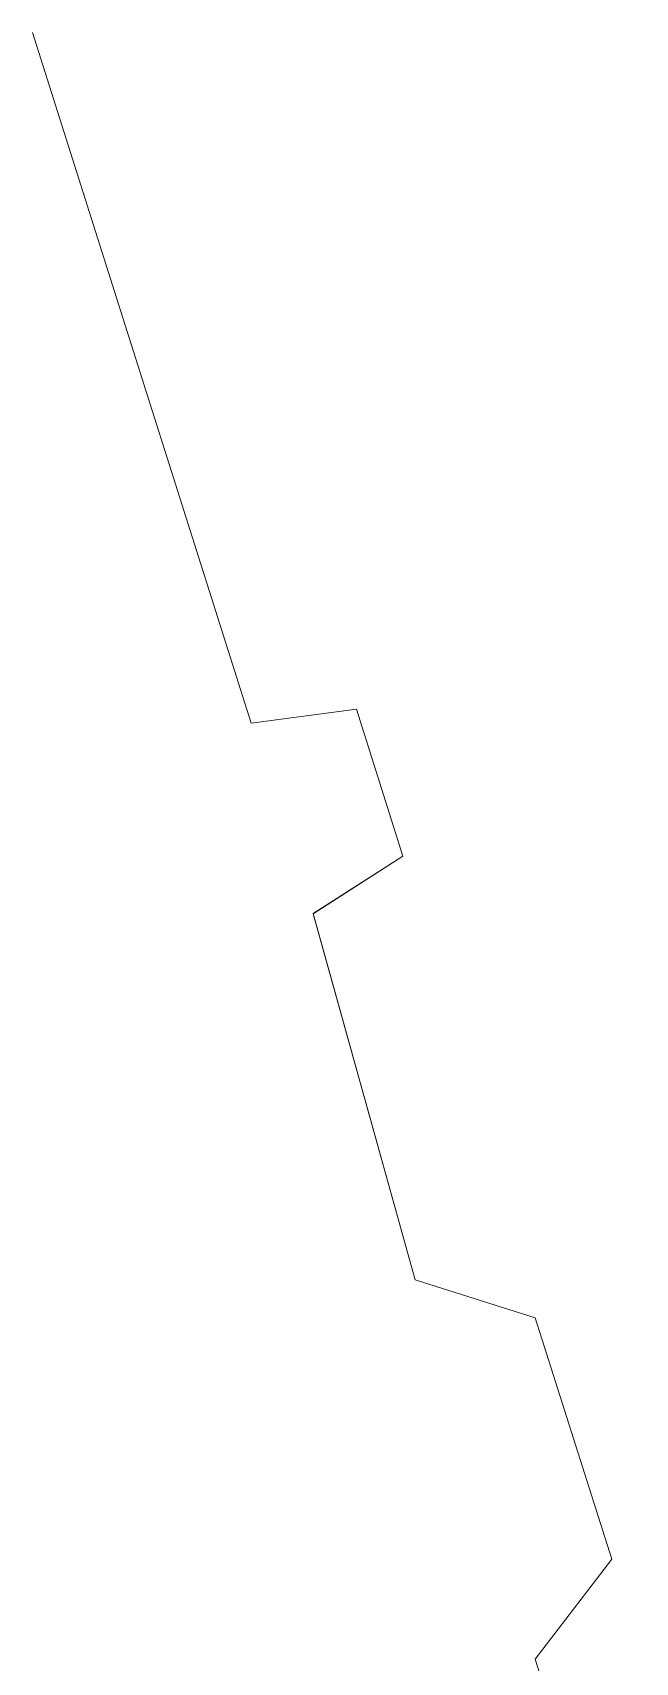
# Model space of a CAD drawing. Header units: millimetres. Extents: x -22837581 to 27604683, y -3494857 to 33598159.
# Drawn here: x 23654873 to 26465355, y 11629167 to 19219382 of the extents above; entities that cross this region are included whole.
import ezdxf

# ---------------------------------------------------------------- set-up
doc = ezdxf.new("R2010")
doc.units = ezdxf.units.MM
doc.layers.add('A-WALL', color=2, linetype='Continuous', lineweight=9)

msp = doc.modelspace()

# ---------------------------------------------------------------- meshes
at = {"layer": 'A-WALL'}
mesh = msp.add_polyface(dxfattribs=at)
corners = [(23655007, 19219382, -1392613), (24673996, 16002995, -1392613), (24673855, 16002978, -1392613), (23654873, 19219339, -1392613)]
mesh.append_faces([[corners[k] for k in face] for face in [(0, 1, 2, 3)]])
mesh = msp.add_polyface(dxfattribs=at)
corners = [(23655007, 19219382, 1317387), (23655007, 19219382, -1392613), (23654873, 19219339, -1392613), (23654873, 19219339, 1317387)]
mesh.append_faces([[corners[k] for k in face] for face in [(0, 1, 2, 3)]])
mesh = msp.add_polyface(dxfattribs=at)
corners = [(24673996, 16002995, 1317387), (23655007, 19219382, 1317387), (23654873, 19219339, 1317387), (24673855, 16002978, 1317387)]
mesh.append_faces([[corners[k] for k in face] for face in [(3, 0, 1, 2)]])
mesh = msp.add_polyface(dxfattribs=at)
corners = [(24673855, 16002978, -1392613), (24673855, 16002978, 1317387), (23654873, 19219339, 1317387), (23654873, 19219339, -1392613)]
mesh.append_faces([[corners[k] for k in face] for face in [(2, 3, 0, 1)]])
mesh = msp.add_polyface(dxfattribs=at)
corners = [(24673855, 16002978, -1392613), (24673855, 16002978, 1317387), (23654873, 19219339, 1317387), (23654873, 19219339, -1392613)]
mesh.append_faces([[corners[k] for k in face] for face in [(2, 3, 0, 1)]])
mesh = msp.add_polyface(dxfattribs=at)
corners = [(24673996, 16002995, -1392613), (23655007, 19219382, -1392613), (23655007, 19219382, 1317387), (24673996, 16002995, 1317387)]
mesh.append_faces([[corners[k] for k in face] for face in [(2, 3, 0, 1)]])
mesh = msp.add_polyface(dxfattribs=at)
corners = [(24673996, 16002995, -1392613), (23655007, 19219382, -1392613), (23655007, 19219382, 1317387), (24673996, 16002995, 1317387)]
mesh.append_faces([[corners[k] for k in face] for face in [(2, 3, 0, 1)]])
mesh = msp.add_polyface(dxfattribs=at)
corners = [(25164531, 16068263, -1392613), (24673996, 16002995, -1392613), (24673855, 16002978, -1392613), (24673855, 16002978, 1317387), (24673996, 16002995, 1317387), (25164531, 16068263, 1317387)]
mesh.append_faces([[corners[k] for k in face] for face in [(2, 3, 4, 1)]], dxfattribs={"vtx2": -1})
mesh.append_faces([[corners[k] for k in face] for face in [(4, 5, 0, 1)]], dxfattribs={"vtx3": -1})
mesh = msp.add_polyface(dxfattribs=at)
corners = [(25164531, 16068263, -1392613), (24673996, 16002995, -1392613), (24673855, 16002978, -1392613), (24673855, 16002978, 1317387), (24673996, 16002995, 1317387), (25164531, 16068263, 1317387)]
mesh.append_faces([[corners[k] for k in face] for face in [(2, 3, 4, 1)]], dxfattribs={"vtx2": -1})
mesh.append_faces([[corners[k] for k in face] for face in [(4, 5, 0, 1)]], dxfattribs={"vtx3": -1})
mesh = msp.add_polyface(dxfattribs=at)
corners = [(24673855, 16002978, -1392613), (24673996, 16002995, -1392613), (25164531, 16068263, -1392613), (25164574, 16068127, -1392613), (24673898, 16002842, -1392613)]
mesh.append_faces([[corners[k] for k in face] for face in [(0, 1, 4), (3, 4, 1, 2)]], dxfattribs={"vtx1": -1})
mesh = msp.add_polyface(dxfattribs=at)
corners = [(25164531, 16068263, 1317387), (24673996, 16002995, 1317387), (24673855, 16002978, 1317387), (24673898, 16002842, 1317387), (25164574, 16068127, 1317387)]
mesh.append_faces([[corners[k] for k in face] for face in [(1, 2, 3), (4, 0, 1, 3)]], dxfattribs={"vtx2": -1})
mesh = msp.add_polyface(dxfattribs=at)
corners = [(25164574, 16068127, -1392613), (25164574, 16068127, 1317387), (24673898, 16002842, 1317387), (24673898, 16002842, -1392613)]
mesh.append_faces([[corners[k] for k in face] for face in [(2, 3, 0, 1)]])
mesh = msp.add_polyface(dxfattribs=at)
corners = [(25164574, 16068127, -1392613), (25164574, 16068127, 1317387), (24673898, 16002842, 1317387), (24673898, 16002842, -1392613)]
mesh.append_faces([[corners[k] for k in face] for face in [(2, 3, 0, 1)]])
mesh = msp.add_polyface(dxfattribs=at)
corners = [(25164671, 16068282, -1392613), (25381510, 15383842, -1392613), (25381389, 15383763, -1392613), (25164574, 16068127, -1392613), (25164531, 16068263, -1392613)]
mesh.append_faces([[corners[k] for k in face] for face in [(0, 1, 3, 4), (2, 3, 1)]], dxfattribs={"vtx1": -1})
mesh = msp.add_polyface(dxfattribs=at)
corners = [(25381510, 15383842, 1317387), (25164671, 16068282, 1317387), (25164531, 16068263, 1317387), (25164574, 16068127, 1317387), (25381389, 15383763, 1317387)]
mesh.append_faces([[corners[k] for k in face] for face in [(0, 1, 3, 4), (2, 3, 1)]], dxfattribs={"vtx1": -1})
mesh = msp.add_polyface(dxfattribs=at)
corners = [(25164671, 16068282, 1317387), (25164671, 16068282, -1392613), (25164531, 16068263, -1392613), (25164531, 16068263, 1317387)]
mesh.append_faces([[corners[k] for k in face] for face in [(0, 1, 2, 3)]])
mesh = msp.add_polyface(dxfattribs=at)
corners = [(25164671, 16068282, 1317387), (25164671, 16068282, -1392613), (25164531, 16068263, -1392613), (25164531, 16068263, 1317387)]
mesh.append_faces([[corners[k] for k in face] for face in [(0, 1, 2, 3)]])
mesh = msp.add_polyface(dxfattribs=at)
corners = [(25381389, 15383763, -1392613), (25381389, 15383763, 1317387), (25164574, 16068127, 1317387), (25164531, 16068263, 1317387), (25164531, 16068263, -1392613), (25164574, 16068127, -1392613)]
mesh.append_faces([[corners[k] for k in face] for face in [(0, 1, 2, 5)]], dxfattribs={"vtx2": -1})
mesh.append_faces([[corners[k] for k in face] for face in [(2, 3, 4, 5)]], dxfattribs={"vtx3": -1})
mesh = msp.add_polyface(dxfattribs=at)
corners = [(25381389, 15383763, -1392613), (25381389, 15383763, 1317387), (25164574, 16068127, 1317387), (25164531, 16068263, 1317387), (25164531, 16068263, -1392613), (25164574, 16068127, -1392613)]
mesh.append_faces([[corners[k] for k in face] for face in [(0, 1, 2, 5)]], dxfattribs={"vtx2": -1})
mesh.append_faces([[corners[k] for k in face] for face in [(2, 3, 4, 5)]], dxfattribs={"vtx3": -1})
mesh = msp.add_polyface(dxfattribs=at)
corners = [(25164531, 16068263, -1392613), (25164531, 16068263, 1317387), (25164574, 16068127, 1317387), (25164574, 16068127, -1392613)]
mesh.append_faces([[corners[k] for k in face] for face in [(3, 0, 1, 2)]])
mesh = msp.add_polyface(dxfattribs=at)
corners = [(25381510, 15383842, -1392613), (25164671, 16068282, -1392613), (25164671, 16068282, 1317387), (25381510, 15383842, 1317387)]
mesh.append_faces([[corners[k] for k in face] for face in [(2, 3, 0, 1)]])
mesh = msp.add_polyface(dxfattribs=at)
corners = [(25381510, 15383842, -1392613), (25164671, 16068282, -1392613), (25164671, 16068282, 1317387), (25381510, 15383842, 1317387)]
mesh.append_faces([[corners[k] for k in face] for face in [(2, 3, 0, 1)]])
mesh = msp.add_polyface(dxfattribs=at)
corners = [(24673996, 16002995, -1392613), (24673996, 16002995, 1317387), (24673855, 16002978, 1317387), (24673855, 16002978, -1392613)]
mesh.append_faces([[corners[k] for k in face] for face in [(3, 0, 1, 2)]])
mesh = msp.add_polyface(dxfattribs=at)
corners = [(24673855, 16002978, 1317387), (24673855, 16002978, -1392613), (24673898, 16002842, -1392613), (24673898, 16002842, 1317387)]
mesh.append_faces([[corners[k] for k in face] for face in [(0, 1, 2, 3)]])
mesh = msp.add_polyface(dxfattribs=at)
corners = [(24673855, 16002978, 1317387), (24673855, 16002978, -1392613), (24673898, 16002842, -1392613), (24673898, 16002842, 1317387)]
mesh.append_faces([[corners[k] for k in face] for face in [(0, 1, 2, 3)]])
mesh = msp.add_polyface(dxfattribs=at)
corners = [(24962715, 15116229, -1392613), (24962715, 15116229, 1317387), (25381389, 15383763, 1317387), (25381510, 15383842, 1317387), (25381510, 15383842, -1392613), (25381389, 15383763, -1392613)]
mesh.append_faces([[corners[k] for k in face] for face in [(2, 3, 4, 5), (5, 0, 1, 2)]], dxfattribs={"vtx3": -1})
mesh = msp.add_polyface(dxfattribs=at)
corners = [(24962715, 15116229, -1392613), (24962715, 15116229, 1317387), (25381389, 15383763, 1317387), (25381510, 15383842, 1317387), (25381510, 15383842, -1392613), (25381389, 15383763, -1392613)]
mesh.append_faces([[corners[k] for k in face] for face in [(2, 3, 4, 5), (5, 0, 1, 2)]], dxfattribs={"vtx3": -1})
mesh = msp.add_polyface(dxfattribs=at)
corners = [(25381556, 15383704, -1392613), (24962756, 15116088, -1392613), (24962715, 15116229, -1392613), (25381389, 15383763, -1392613), (25381510, 15383842, -1392613)]
mesh.append_faces([[corners[k] for k in face] for face in [(3, 0, 1, 2)]], dxfattribs={"vtx0": -1})
mesh.append_faces([[corners[k] for k in face] for face in [(3, 4, 0)]], dxfattribs={"vtx2": -1})
mesh = msp.add_polyface(dxfattribs=at)
corners = [(24962756, 15116088, 1317387), (25381556, 15383704, 1317387), (25381510, 15383842, 1317387), (25381389, 15383763, 1317387), (24962715, 15116229, 1317387)]
mesh.append_faces([[corners[k] for k in face] for face in [(0, 1, 3, 4), (2, 3, 1)]], dxfattribs={"vtx1": -1})
mesh = msp.add_polyface(dxfattribs=at)
corners = [(24962756, 15116088, -1392613), (25381556, 15383704, -1392613), (25381556, 15383704, 1317387), (24962756, 15116088, 1317387)]
mesh.append_faces([[corners[k] for k in face] for face in [(3, 0, 1, 2)]])
mesh = msp.add_polyface(dxfattribs=at)
corners = [(24962756, 15116088, -1392613), (25381556, 15383704, -1392613), (25381556, 15383704, 1317387), (24962756, 15116088, 1317387)]
mesh.append_faces([[corners[k] for k in face] for face in [(3, 0, 1, 2)]])
mesh = msp.add_polyface(dxfattribs=at)
corners = [(25381510, 15383842, -1392613), (25381510, 15383842, 1317387), (25381389, 15383763, 1317387), (25381389, 15383763, -1392613)]
mesh.append_faces([[corners[k] for k in face] for face in [(3, 0, 1, 2)]])
mesh = msp.add_polyface(dxfattribs=at)
corners = [(25381556, 15383704, 1317387), (25381556, 15383704, -1392613), (25381510, 15383842, -1392613), (25381510, 15383842, 1317387)]
mesh.append_faces([[corners[k] for k in face] for face in [(0, 1, 2, 3)]])
mesh = msp.add_polyface(dxfattribs=at)
corners = [(25381556, 15383704, 1317387), (25381556, 15383704, -1392613), (25381510, 15383842, -1392613), (25381510, 15383842, 1317387)]
mesh.append_faces([[corners[k] for k in face] for face in [(0, 1, 2, 3)]])
mesh = msp.add_polyface(dxfattribs=at)
corners = [(24962715, 15116229, -1392613), (24962756, 15116088, -1392613), (25438358, 13410238, -1392613), (25438198, 13410288, -1392613), (24962594, 15116150, -1392613)]
mesh.append_faces([[corners[k] for k in face] for face in [(1, 4, 0)]], dxfattribs={"vtx0": -1})
mesh.append_faces([[corners[k] for k in face] for face in [(1, 2, 3, 4)]], dxfattribs={"vtx3": -1})
mesh = msp.add_polyface(dxfattribs=at)
corners = [(25438358, 13410238, 1317387), (24962756, 15116088, 1317387), (24962715, 15116229, 1317387), (24962594, 15116150, 1317387), (25438198, 13410288, 1317387)]
mesh.append_faces([[corners[k] for k in face] for face in [(3, 1, 2)]], dxfattribs={"vtx0": -1})
mesh.append_faces([[corners[k] for k in face] for face in [(4, 0, 1, 3)]], dxfattribs={"vtx2": -1})
mesh = msp.add_polyface(dxfattribs=at)
corners = [(24962715, 15116229, 1317387), (24962715, 15116229, -1392613), (24962594, 15116150, -1392613), (24962594, 15116150, 1317387)]
mesh.append_faces([[corners[k] for k in face] for face in [(0, 1, 2, 3)]])
mesh = msp.add_polyface(dxfattribs=at)
corners = [(24962715, 15116229, 1317387), (24962715, 15116229, -1392613), (24962594, 15116150, -1392613), (24962594, 15116150, 1317387)]
mesh.append_faces([[corners[k] for k in face] for face in [(0, 1, 2, 3)]])
mesh = msp.add_polyface(dxfattribs=at)
corners = [(25438198, 13410288, -1392613), (25438198, 13410288, 1317387), (24962594, 15116150, 1317387), (24962594, 15116150, -1392613)]
mesh.append_faces([[corners[k] for k in face] for face in [(2, 3, 0, 1)]])
mesh = msp.add_polyface(dxfattribs=at)
corners = [(25438198, 13410288, -1392613), (25438198, 13410288, 1317387), (24962594, 15116150, 1317387), (24962594, 15116150, -1392613)]
mesh.append_faces([[corners[k] for k in face] for face in [(2, 3, 0, 1)]])
mesh = msp.add_polyface(dxfattribs=at)
corners = [(25438358, 13410238, -1392613), (24962756, 15116088, -1392613), (24962715, 15116229, -1392613), (24962715, 15116229, 1317387), (24962756, 15116088, 1317387), (25438358, 13410238, 1317387)]
mesh.append_faces([[corners[k] for k in face] for face in [(2, 3, 4, 1)]], dxfattribs={"vtx2": -1})
mesh.append_faces([[corners[k] for k in face] for face in [(4, 5, 0, 1)]], dxfattribs={"vtx3": -1})
mesh = msp.add_polyface(dxfattribs=at)
corners = [(25438358, 13410238, -1392613), (24962756, 15116088, -1392613), (24962715, 15116229, -1392613), (24962715, 15116229, 1317387), (24962756, 15116088, 1317387), (25438358, 13410238, 1317387)]
mesh.append_faces([[corners[k] for k in face] for face in [(2, 3, 4, 1)]], dxfattribs={"vtx2": -1})
mesh.append_faces([[corners[k] for k in face] for face in [(4, 5, 0, 1)]], dxfattribs={"vtx3": -1})
mesh = msp.add_polyface(dxfattribs=at)
corners = [(24962756, 15116088, -1392613), (24962756, 15116088, 1317387), (24962715, 15116229, 1317387), (24962715, 15116229, -1392613)]
mesh.append_faces([[corners[k] for k in face] for face in [(0, 1, 2, 3)]])
mesh = msp.add_polyface(dxfattribs=at)
corners = [(25998452, 13234487, -1392613), (25438358, 13410238, -1392613), (25438198, 13410288, -1392613), (25438198, 13410288, 1317387), (25438358, 13410238, 1317387), (25998452, 13234487, 1317387)]
mesh.append_faces([[corners[k] for k in face] for face in [(3, 4, 1, 2)]], dxfattribs={"vtx1": -1})
mesh.append_faces([[corners[k] for k in face] for face in [(5, 0, 1, 4)]], dxfattribs={"vtx2": -1})
mesh = msp.add_polyface(dxfattribs=at)
corners = [(25998452, 13234487, -1392613), (25438358, 13410238, -1392613), (25438198, 13410288, -1392613), (25438198, 13410288, 1317387), (25438358, 13410238, 1317387), (25998452, 13234487, 1317387)]
mesh.append_faces([[corners[k] for k in face] for face in [(3, 4, 1, 2)]], dxfattribs={"vtx1": -1})
mesh.append_faces([[corners[k] for k in face] for face in [(5, 0, 1, 4)]], dxfattribs={"vtx2": -1})
mesh = msp.add_polyface(dxfattribs=at)
corners = [(25438198, 13410288, -1392613), (25438358, 13410238, -1392613), (25998452, 13234487, -1392613), (25998504, 13234326, -1392613), (25438244, 13410127, -1392613)]
mesh.append_faces([[corners[k] for k in face] for face in [(4, 2, 3)]], dxfattribs={"vtx0": -1})
mesh.append_faces([[corners[k] for k in face] for face in [(1, 2, 4, 0)]], dxfattribs={"vtx1": -1})
mesh = msp.add_polyface(dxfattribs=at)
corners = [(25998452, 13234487, 1317387), (25438358, 13410238, 1317387), (25438198, 13410288, 1317387), (25438244, 13410127, 1317387), (25998504, 13234326, 1317387)]
mesh.append_faces([[corners[k] for k in face] for face in [(3, 1, 2)]], dxfattribs={"vtx0": -1})
mesh.append_faces([[corners[k] for k in face] for face in [(0, 1, 3, 4)]], dxfattribs={"vtx1": -1})
mesh = msp.add_polyface(dxfattribs=at)
corners = [(25438198, 13410288, 1317387), (25438198, 13410288, -1392613), (25438244, 13410127, -1392613), (25438244, 13410127, 1317387)]
mesh.append_faces([[corners[k] for k in face] for face in [(0, 1, 2, 3)]])
mesh = msp.add_polyface(dxfattribs=at)
corners = [(25438198, 13410288, 1317387), (25438198, 13410288, -1392613), (25438244, 13410127, -1392613), (25438244, 13410127, 1317387)]
mesh.append_faces([[corners[k] for k in face] for face in [(0, 1, 2, 3)]])
mesh = msp.add_polyface(dxfattribs=at)
corners = [(25438358, 13410238, -1392613), (25438358, 13410238, 1317387), (25438198, 13410288, 1317387), (25438198, 13410288, -1392613)]
mesh.append_faces([[corners[k] for k in face] for face in [(3, 0, 1, 2)]])
mesh = msp.add_polyface(dxfattribs=at)
corners = [(25998504, 13234326, -1392613), (25998504, 13234326, 1317387), (25438244, 13410127, 1317387), (25438244, 13410127, -1392613)]
mesh.append_faces([[corners[k] for k in face] for face in [(2, 3, 0, 1)]])
mesh = msp.add_polyface(dxfattribs=at)
corners = [(25998504, 13234326, -1392613), (25998504, 13234326, 1317387), (25438244, 13410127, 1317387), (25438244, 13410127, -1392613)]
mesh.append_faces([[corners[k] for k in face] for face in [(2, 3, 0, 1)]])
mesh = msp.add_polyface(dxfattribs=at)
corners = [(26354561, 12110451, -1392613), (26354561, 12110451, 1317387), (25998504, 13234326, 1317387), (25998452, 13234487, 1317387), (25998452, 13234487, -1392613), (25998504, 13234326, -1392613)]
mesh.append_faces([[corners[k] for k in face] for face in [(5, 2, 3, 4)]], dxfattribs={"vtx0": -1})
mesh.append_faces([[corners[k] for k in face] for face in [(5, 0, 1, 2)]], dxfattribs={"vtx3": -1})
mesh = msp.add_polyface(dxfattribs=at)
corners = [(26354561, 12110451, -1392613), (26354561, 12110451, 1317387), (25998504, 13234326, 1317387), (25998452, 13234487, 1317387), (25998452, 13234487, -1392613), (25998504, 13234326, -1392613)]
mesh.append_faces([[corners[k] for k in face] for face in [(5, 2, 3, 4)]], dxfattribs={"vtx0": -1})
mesh.append_faces([[corners[k] for k in face] for face in [(5, 0, 1, 2)]], dxfattribs={"vtx3": -1})
mesh = msp.add_polyface(dxfattribs=at)
corners = [(25998616, 13234436, -1392613), (26354665, 12110586, -1392613), (26354561, 12110451, -1392613), (25998504, 13234326, -1392613), (25998452, 13234487, -1392613)]
mesh.append_faces([[corners[k] for k in face] for face in [(3, 0, 1, 2)]], dxfattribs={"vtx0": -1})
mesh.append_faces([[corners[k] for k in face] for face in [(3, 4, 0)]], dxfattribs={"vtx2": -1})
mesh = msp.add_polyface(dxfattribs=at)
corners = [(26354665, 12110586, 1317387), (25998616, 13234436, 1317387), (25998452, 13234487, 1317387), (25998504, 13234326, 1317387), (26354561, 12110451, 1317387)]
mesh.append_faces([[corners[k] for k in face] for face in [(0, 1, 3, 4), (2, 3, 1)]], dxfattribs={"vtx1": -1})
mesh = msp.add_polyface(dxfattribs=at)
corners = [(25998616, 13234436, 1317387), (25998616, 13234436, -1392613), (25998452, 13234487, -1392613), (25998452, 13234487, 1317387)]
mesh.append_faces([[corners[k] for k in face] for face in [(0, 1, 2, 3)]])
mesh = msp.add_polyface(dxfattribs=at)
corners = [(25998616, 13234436, 1317387), (25998616, 13234436, -1392613), (25998452, 13234487, -1392613), (25998452, 13234487, 1317387)]
mesh.append_faces([[corners[k] for k in face] for face in [(0, 1, 2, 3)]])
mesh = msp.add_polyface(dxfattribs=at)
corners = [(25998452, 13234487, -1392613), (25998452, 13234487, 1317387), (25998504, 13234326, 1317387), (25998504, 13234326, -1392613)]
mesh.append_faces([[corners[k] for k in face] for face in [(3, 0, 1, 2)]])
mesh = msp.add_polyface(dxfattribs=at)
corners = [(26354665, 12110586, -1392613), (25998616, 13234436, -1392613), (25998616, 13234436, 1317387), (26354665, 12110586, 1317387)]
mesh.append_faces([[corners[k] for k in face] for face in [(3, 0, 1, 2)]])
mesh = msp.add_polyface(dxfattribs=at)
corners = [(26354665, 12110586, -1392613), (25998616, 13234436, -1392613), (25998616, 13234436, 1317387), (26354665, 12110586, 1317387)]
mesh.append_faces([[corners[k] for k in face] for face in [(3, 0, 1, 2)]])
mesh = msp.add_polyface(dxfattribs=at)
corners = [(25997845, 11644245, -1392613), (25997845, 11644245, 1317387), (26354561, 12110451, 1317387), (26354665, 12110586, 1317387), (26354665, 12110586, -1392613), (26354561, 12110451, -1392613)]
mesh.append_faces([[corners[k] for k in face] for face in [(2, 3, 4, 5), (5, 0, 1, 2)]], dxfattribs={"vtx3": -1})
mesh = msp.add_polyface(dxfattribs=at)
corners = [(25997845, 11644245, -1392613), (25997845, 11644245, 1317387), (26354561, 12110451, 1317387), (26354665, 12110586, 1317387), (26354665, 12110586, -1392613), (26354561, 12110451, -1392613)]
mesh.append_faces([[corners[k] for k in face] for face in [(2, 3, 4, 5), (5, 0, 1, 2)]], dxfattribs={"vtx3": -1})
mesh = msp.add_polyface(dxfattribs=at)
corners = [(26354715, 12110424, -1392613), (25997897, 11644082, -1392613), (25997845, 11644245, -1392613), (26354561, 12110451, -1392613), (26354665, 12110586, -1392613)]
mesh.append_faces([[corners[k] for k in face] for face in [(3, 4, 0)]], dxfattribs={"vtx2": -1})
mesh.append_faces([[corners[k] for k in face] for face in [(0, 1, 2, 3)]], dxfattribs={"vtx3": -1})
mesh = msp.add_polyface(dxfattribs=at)
corners = [(25997897, 11644082, 1317387), (26354715, 12110424, 1317387), (26354665, 12110586, 1317387), (26354561, 12110451, 1317387), (25997845, 11644245, 1317387)]
mesh.append_faces([[corners[k] for k in face] for face in [(2, 3, 1)]], dxfattribs={"vtx1": -1})
mesh.append_faces([[corners[k] for k in face] for face in [(4, 0, 1, 3)]], dxfattribs={"vtx2": -1})
mesh = msp.add_polyface(dxfattribs=at)
corners = [(25997897, 11644082, -1392613), (26354715, 12110424, -1392613), (26354715, 12110424, 1317387), (25997897, 11644082, 1317387)]
mesh.append_faces([[corners[k] for k in face] for face in [(3, 0, 1, 2)]])
mesh = msp.add_polyface(dxfattribs=at)
corners = [(25997897, 11644082, -1392613), (26354715, 12110424, -1392613), (26354715, 12110424, 1317387), (25997897, 11644082, 1317387)]
mesh.append_faces([[corners[k] for k in face] for face in [(3, 0, 1, 2)]])
mesh = msp.add_polyface(dxfattribs=at)
corners = [(26354665, 12110586, -1392613), (26354665, 12110586, 1317387), (26354561, 12110451, 1317387), (26354561, 12110451, -1392613)]
mesh.append_faces([[corners[k] for k in face] for face in [(3, 0, 1, 2)]])
mesh = msp.add_polyface(dxfattribs=at)
corners = [(26354715, 12110424, 1317387), (26354715, 12110424, -1392613), (26354665, 12110586, -1392613), (26354665, 12110586, 1317387)]
mesh.append_faces([[corners[k] for k in face] for face in [(0, 1, 2, 3)]])
mesh = msp.add_polyface(dxfattribs=at)
corners = [(26354715, 12110424, 1317387), (26354715, 12110424, -1392613), (26354665, 12110586, -1392613), (26354665, 12110586, 1317387)]
mesh.append_faces([[corners[k] for k in face] for face in [(0, 1, 2, 3)]])
mesh = msp.add_polyface(dxfattribs=at)
corners = [(25997845, 11644245, -1392613), (25997897, 11644082, -1392613), (26465355, 10168578, -1392613), (26465222, 10168536, -1392613), (25997742, 11644109, -1392613)]
mesh.append_faces([[corners[k] for k in face] for face in [(0, 1, 4), (3, 4, 1, 2)]], dxfattribs={"vtx1": -1})
mesh = msp.add_polyface(dxfattribs=at)
corners = [(26465355, 10168578, 1317387), (25997897, 11644082, 1317387), (25997845, 11644245, 1317387), (25997742, 11644109, 1317387), (26465222, 10168536, 1317387)]
mesh.append_faces([[corners[k] for k in face] for face in [(1, 2, 3), (4, 0, 1, 3)]], dxfattribs={"vtx2": -1})
mesh = msp.add_polyface(dxfattribs=at)
corners = [(25997845, 11644245, 1317387), (25997845, 11644245, -1392613), (25997742, 11644109, -1392613), (25997742, 11644109, 1317387)]
mesh.append_faces([[corners[k] for k in face] for face in [(0, 1, 2, 3)]])
mesh = msp.add_polyface(dxfattribs=at)
corners = [(25997845, 11644245, 1317387), (25997845, 11644245, -1392613), (25997742, 11644109, -1392613), (25997742, 11644109, 1317387)]
mesh.append_faces([[corners[k] for k in face] for face in [(0, 1, 2, 3)]])
mesh = msp.add_polyface(dxfattribs=at)
corners = [(26465222, 10168536, -1392613), (26465222, 10168536, 1317387), (25997742, 11644109, 1317387), (25997742, 11644109, -1392613)]
mesh.append_faces([[corners[k] for k in face] for face in [(2, 3, 0, 1)]])
mesh = msp.add_polyface(dxfattribs=at)
corners = [(26465222, 10168536, -1392613), (26465222, 10168536, 1317387), (25997742, 11644109, 1317387), (25997742, 11644109, -1392613)]
mesh.append_faces([[corners[k] for k in face] for face in [(2, 3, 0, 1)]])
mesh = msp.add_polyface(dxfattribs=at)
corners = [(26465355, 10168578, -1392613), (25997897, 11644082, -1392613), (25997845, 11644245, -1392613), (25997845, 11644245, 1317387), (25997897, 11644082, 1317387), (26465355, 10168578, 1317387)]
mesh.append_faces([[corners[k] for k in face] for face in [(3, 4, 1, 2)]], dxfattribs={"vtx1": -1})
mesh.append_faces([[corners[k] for k in face] for face in [(5, 0, 1, 4)]], dxfattribs={"vtx2": -1})
mesh = msp.add_polyface(dxfattribs=at)
corners = [(26465355, 10168578, -1392613), (25997897, 11644082, -1392613), (25997845, 11644245, -1392613), (25997845, 11644245, 1317387), (25997897, 11644082, 1317387), (26465355, 10168578, 1317387)]
mesh.append_faces([[corners[k] for k in face] for face in [(3, 4, 1, 2)]], dxfattribs={"vtx1": -1})
mesh.append_faces([[corners[k] for k in face] for face in [(5, 0, 1, 4)]], dxfattribs={"vtx2": -1})
mesh = msp.add_polyface(dxfattribs=at)
corners = [(25997897, 11644082, -1392613), (25997897, 11644082, 1317387), (25997845, 11644245, 1317387), (25997845, 11644245, -1392613)]
mesh.append_faces([[corners[k] for k in face] for face in [(3, 0, 1, 2)]])

doc.saveas('drawing.dxf')
